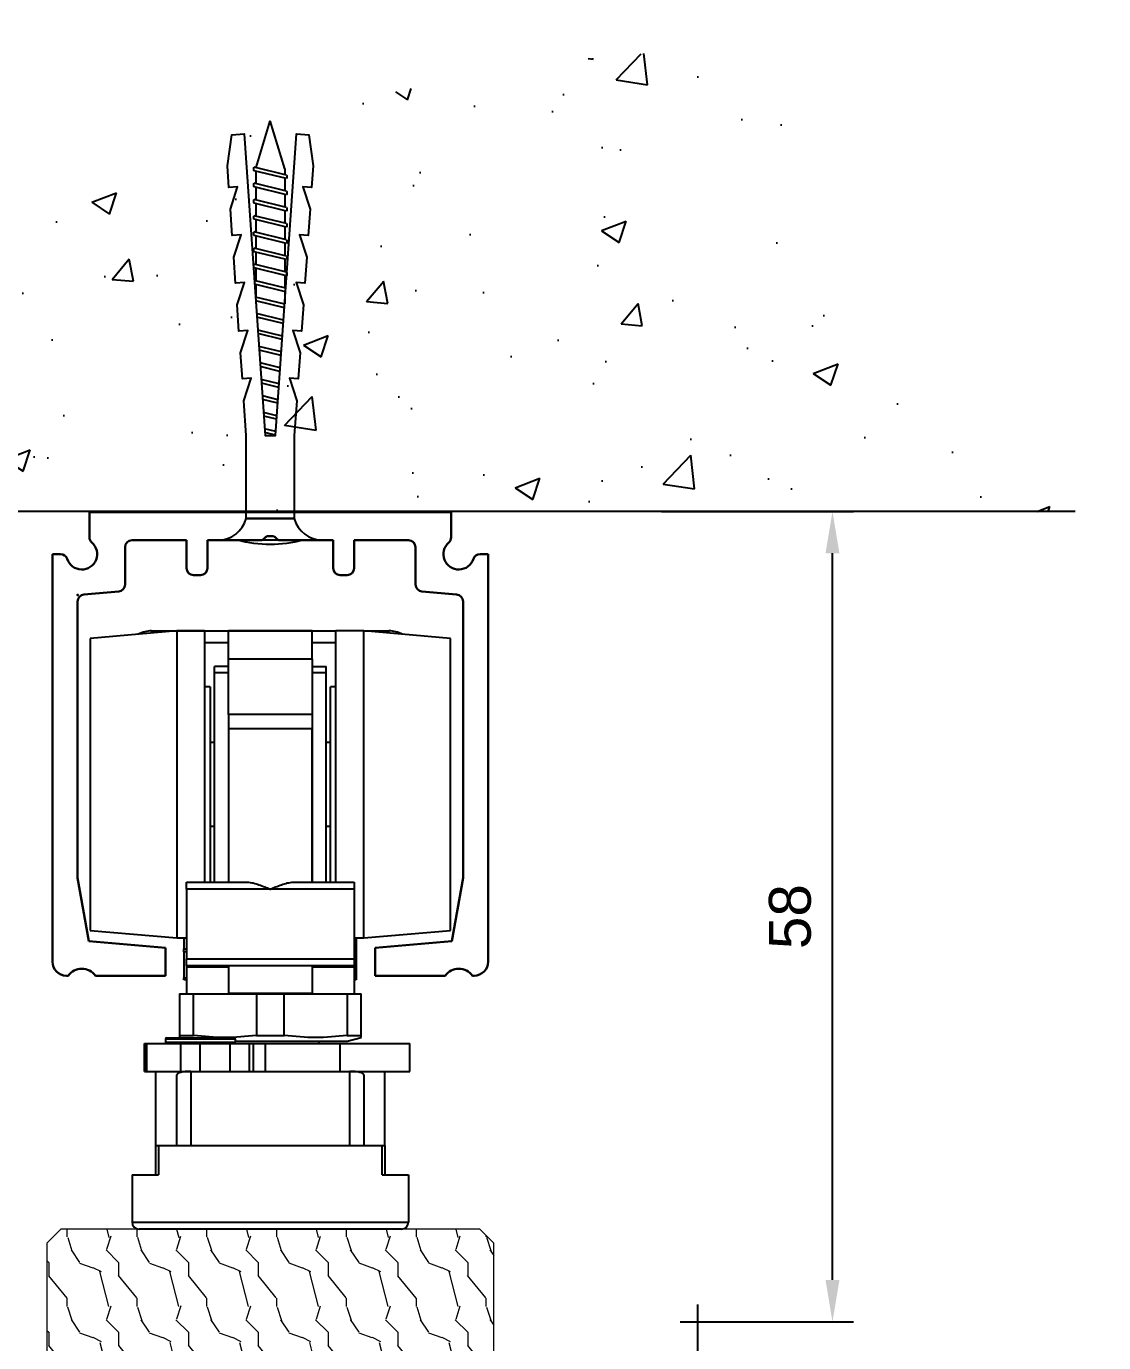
# Model space of a CAD drawing. Header units: millimetres. Extents: x 3394 to 4591, y 1370 to 2211.
# Drawn here: x 4267.2 to 4344.3, y 1728.1 to 1822.4 of the extents above; entities that cross this region are included whole.
import ezdxf

# ---------------------------------------------------------------- set-up
doc = ezdxf.new("R2010")
doc.units = ezdxf.units.MM
doc.layers.add('ALUMINIUM', color=7, linetype='Continuous', lineweight=30)
doc.layers.add('GLASS & JOINTS', color=250, linetype='Continuous', lineweight=13)
doc.layers.add('Blocchi', color=7, linetype='Continuous')
doc.layers.add('quote', color=3, linetype='Continuous')
doc.styles.get("Standard").update_dxf_attribs({"font": 'arial.ttf'})
doc.dimstyles.new('ISO-25$0', dxfattribs={"dimtxt": 3, "dimasz": 3, "dimexe": 1.5, "dimexo": 1.5, "dimgap": 1.5, "dimtad": 1, "dimtxsty": 'Standard', "dimcen": 2.5, "dimadec": 0, "dimazin": 0, "dimtfac": 1, "dimtmove": 0, "dimatfit": 3, "dimfxl": 0, "dimarcsym": 0})

# ---------------------------------------------------------------- blocks, each defined once
blk = doc.blocks.new('tassello')
at = {"color": 3}
blk.add_lwpolyline([(3, 1.570796257510665e-07), (-2.999999999999545, -1.570796257510665e-07, -0.3401220104936952), (-1.375000319165338, -1.250000071994691), (1.375000450065272, -1.249999928004968, -0.340122010493692)], format="xyb", close=True, dxfattribs=at)
blk.add_lwpolyline([(1.874999297992872, 2.706655095607857e-07, 0.1333334733354841), (-1.875004240001545, -1.267407697014278e-06)], format="xyb", dxfattribs=at)
blk.add_lwpolyline([(1.375000065449967, -1.249999928004968), (-1.374999934550033, -1.250000071994691), (-1.374999685840066, -6.000006722344892), (-1.514511788918753, -7.995129047307159), (-1.102926612364172, -9.27695898096215), (-1.601707516085298, -9.242081083864718), (-1.70634222071385, -10.73842993679193), (-1.294761733204268, -12.02024455294702), (-1.793536372447306, -11.98536659390868), (-1.898172062717549, -13.48173039186952), (-1.486591798665359, -14.76354558333946), (-1.985366228808743, -14.7286681039526), (-2.090002457646733, -16.22503195333513), (-1.678421875608365, -17.50684657795955), (-2.177196087602624, -17.47196914878975), (-2.281830814848945, -18.9683191748336), (-1.870245669293126, -20.25014801194391), (-2.369025941530708, -20.21527012404079), (-2.456223430502632, -21.46224735550584), (-2.204213907744816, -23.23412025708615), (-1.505914805239172, -23.28295007714667), (-0.2973747557671231, -6.000000015570095), (0.2973753840860809, -5.99999998442911), (1.505917743425016, -23.2829574194476), (2.20421575894261, -23.23412810191633), (2.456225848420218, -21.46224988475228), (2.369028558469836, -20.21527737595682), (1.870245568232804, -20.25015550640762), (2.281832781129651, -18.96831899841698), (2.177197890498974, -17.47196888770259), (1.678417425663156, -17.50684684156101), (2.090002603433732, -16.22501667171377), (1.985367797958588, -14.72867542913707), (1.486590100073954, -14.76355318951244), (1.898173425731329, -13.48173034501428), (1.793538127552893, -11.98537440608982), (1.294759911569599, -12.02025216773109), (1.706343255823867, -10.73842847939204), (1.601708483914081, -9.242080916134114), (1.102927072360217, -9.27695890123016), (1.514512568744976, -7.995128067538985), (1.375000314159479, -6.000006578354487)], close=True, dxfattribs=at)
at = {"color": 8}
for points in [[(0.2988003152267993, -6.020378984354466), (-0.309188176994212, -6.168948016188665)], [(0.3129558258256111, -6.222809483613332), (-0.3238356660267527, -6.378417016955609)], [(0.3767973736285057, -7.13578248027045), (-0.3898966165616002, -7.323133020414502)], [(0.3626418630296939, -6.933352481011639), (-0.3752491275290595, -7.113664519647614)], [(0.4406379214315166, -8.0487534769278), (-0.455958067096617, -8.267847523873456)], [(0.4264834108325886, -7.846325477668984), (-0.441310078063907, -8.058381023106449)], [(0.5044784692349822, -8.961725473585034), (-0.522019517631179, -9.212562027332297)], [(0.4903234586354301, -8.75929497432628), (-0.507372028599093, -9.003093526565408)], [(0.5541645064386103, -9.672266470983345), (-0.5734334791341098, -9.947808030024248)], [(0.5683200170378768, -9.874696470242156), (-0.5880809681657411, -10.15727653079125)], [(0.6321625648415647, -10.78767546689937), (-0.6541404187005355, -11.10199853425013)], [(0.6180070542422982, -10.58524496764051), (-0.6394929296684495, -10.89253003348313)], [(0.6960041126449141, -11.70065446355659), (-0.7202018692350975, -12.04672103770895)], [(0.6818491020458168, -11.49822446429778), (-0.7055543802025568, -11.83725253694195)], [(0.7598461604484328, -12.61363396021386), (-0.7862633197692048, -12.99144354116788)], [(0.7456906498491662, -12.41120346095499), (-0.7716158307371188, -12.78197454040094)], [(0.8236877082517822, -13.52661295687096), (-0.8523242703040523, -13.9361660446267)], [(0.8095321976525156, -13.32418245761221), (-0.8376772812716808, -13.72669704385987)], [(-0.8249992814326106, -13.72361754319616), (-0.8249992907649357, -13.54538754319617)], [(0.8250007460760571, -14.24900045680226), (0.8250007092347005, -13.54538745680236)], [(0.8733742454560343, -14.23716145426931), (-0.9037382318060736, -14.67141954731881)], [(-0.8249992328128428, -14.65219104319601), (-0.8249992706523699, -13.92951204319604)], [(0.8875297560553008, -14.43959195352829), (-0.9183857208381596, -14.88088854808564)], [(-0.824999184193075, -15.58076504319604), (-0.8249992220321474, -14.8580855431959)], [(0.8250007946962796, -15.17757395680212), (0.8250007568562978, -14.45488745680223)], [(0.9249978041962095, -15.35901595156633), (-0.9250121721333926, -15.81108704843257)], [(0.9249972934157995, -15.15312645156644), (-0.9249866829140956, -15.60519154843121)], [(-0.8249991355728525, -16.50933854319589), (-0.8249991734119249, -15.78665904319598)], [(0.8250008433160474, -16.10614795680215), (0.8250008054765203, -15.3834609568022)], [(0.9249988528163158, -16.28759495156623), (-0.9250111235128315, -16.73966654843241)], [(0.9249988420360751, -16.08170595156628), (-0.9249856342935345, -16.53377054843111)], [(0.8250008919358152, -17.034721456802), (0.8250008540962881, -16.31203445680205)], [(0.9250004014365913, -17.21617445156608), (-0.925009574892556, -17.66824554843231)], [(0.9249998906566361, -17.01028495156618), (-0.924984085673259, -17.46235004843106)], [(-0.82499908695263, -17.43791204319587), (-0.8249991247921571, -16.71523304319578)], [(0.8250009405560377, -17.96329495680197), (0.8250009027160559, -17.24060795680214)], [(0.9249999392764039, -17.93885695156598), (-0.9249845370532057, -18.39092204843098)], [(-0.8249990383328623, -18.36648554319584), (-0.8249990761723893, -17.64380654319586)], [(0.9250004500568139, -18.14474595156605), (-0.9250100262725027, -18.59681754843234)], [(-0.8249989897130945, -19.29505904319569), (-0.8249990275521668, -18.57238004319572)], [(0.8250009891762602, -18.89186845680194), (0.8250009513362784, -18.16918195680194)], [(0.9249999986768671, -19.07331795156608), (-0.925009977652735, -19.52538904843232)], [(0.9249994878964571, -18.86742845156607), (-0.924984488433438, -19.31949354843096)], [(-0.824998941092872, -20.22363304319572), (-0.8249989789319443, -19.50095354319581)], [(0.825001037796028, -19.8204419568018), (0.8250009999565009, -19.09775545680202)], [(0.9250000472966349, -20.00188945156594), (-0.9250099290329672, -20.45396104843223)], [(0.9249995365162249, -19.79600045156599), (-0.9249844398136702, -20.24806554843087)], [(0.8250010864157957, -20.74901595680183), (0.8250010485762687, -20.02632895680188)], [(0.9250010959167412, -20.93046095156581), (-0.9250088804128609, -21.3825325484321)], [(0.9250005851363312, -20.72457195156596), (-0.9249833911935639, -21.17663654843079)], [(-0.8249988924726495, -21.15220654319558), (-0.8249989303121765, -20.4295275431956)], [(0.8250011145178178, -21.28572095680181), (0.8250010971960364, -20.95490245680185)], [(-0.8047693819517008, -21.35314804213647), (-1.741493178997189e-06, -24.03570749999869)], [(0.8250021145177016, -21.28571295680183), (4.258507033227943e-06, -24.03570749999847)]]:
    blk.add_lwpolyline(points, dxfattribs=at)
for points in [[(-0.9249985898659361, -15.60524022148093, 0.2436589094946543), (-0.9249987084476743, -15.81112662568546)], [(0.9250002003718691, -15.35903179932541, 0.2436589233617568), (0.9250003351239684, -15.15314538471671)], [(-0.9249985412461683, -16.53381372148078, 0.2436589094946543), (-0.9249986598279065, -16.73970012568532)], [(0.9250002489916369, -16.28760529932538, 0.2436589233617568), (0.9250003837441909, -16.08171888471668)], [(0.9250002976114047, -17.21617879932523, 0.2436589233617568), (0.9250004323639587, -17.01029238471665)], [(-0.9249984926259458, -17.46238722148075, 0.2436589094946543), (-0.9249986112081388, -17.6682736256854)], [(0.9250003462316272, -18.14475229932521, 0.2436589233617568), (0.9250004809837264, -17.93886588471662)], [(-0.9249984440057233, -18.39096072148072, 0.2436589094946543), (-0.924998562588371, -18.59684712568526)], [(-0.9249983953859555, -19.31953422148069, 0.2436589094946543), (-0.9249985139676937, -19.52542062568534)], [(0.9250003948518497, -19.07332579932518, 0.2436589233617568), (0.925000529603949, -18.86743938471659)], [(-0.9249983467661878, -20.24810822148061, 0.2436589094946543), (-0.924998465347926, -20.45399462568514)], [(0.9250004434716175, -20.00189979932509, 0.2436589233617568), (0.9250005782241715, -19.7960133847165)], [(0.9250004920913852, -20.93046579932502, 0.2436589233617568), (0.9250006268439392, -20.72457938471644)], [(-0.92499829814642, -21.17667422148054, 0.2436589094946543), (-0.9249984167281582, -21.38256062568519)]]:
    blk.add_lwpolyline(points, format="xyb", dxfattribs=at)
blk = doc.blocks.new('A$C56B12101')
at = {"color": 3, "linetype": 'Continuous'}
for p, q in [((6.200000713801273, 42.86155664224304), (7.007110980339348e-08, 42.31912643510975)), ((4.400000046229252, 42.86155664224304), (6.900000456011185, 42.86155664224304)), ((4.400000046229252, 42.86155664224304), (4.400000046229252, 42.70407558281102)), ((8.200000575965532, 42.86155664224304), (6.200000713801273, 42.86155664224304)), ((6.200000713801273, 42.86155664224304), (6.200000713801273, 20.86155629579105)), ((6.900000456011185, 42.86155664224304), (17.60000044036497, 42.86155664224304)), ((8.200000575965532, 42.86155664224304), (8.200000575965532, 24.86155648578085)), ((15.90000053424228, 42.8589936425177), (9.900000482088217, 42.8589936425177)), ((9.900000482088217, 40.84105417925991), (9.900000482088217, 42.8589936425177)), ((15.90000053424228, 40.84105417925991), (15.90000053424228, 42.8589936425177)), ((19.60000030252922, 42.86155664224304), (17.60000044036497, 42.86155664224304)), ((17.60000044036497, 24.86155648578085), (17.60000044036497, 42.86155664224304)), ((25.80000094625939, 42.31912643510975), (19.60000030252922, 42.86155664224304)), ((19.60000030252922, 42.86155664224304), (21.40000097010125, 42.86155664224304)), ((19.60000030252922, 20.86155629579105), (19.60000030252922, 42.86155664224304)), ((21.40000097010125, 42.70407558281102), (21.40000097010125, 42.86155664224304)), ((7.007110980339348e-08, 42.31912643510975), (7.007110980339348e-08, 21.40398603726305)), ((9.900000482088217, 41.99948721427597), (8.200000575965532, 41.99948721427597)), ((17.60000044036497, 41.99948721427597), (15.90000053424228, 41.99948721427597)), ((25.80000094625939, 21.40398603726305), (25.80000094625939, 42.31912643510975)), ((9.900000482088217, 36.86155565876641), (9.900000482088217, 40.84105417925991)), ((15.90000053424228, 40.84105417925991), (9.900000482088217, 40.84105417925991)), ((15.90000053424228, 40.84105417925991), (15.90000053424228, 36.86155565876641)), ((9.900000482088217, 40.31208903391041), (8.900000318175444, 40.31208903391041)), ((8.900000318175444, 39.86155615050473), (8.900000318175444, 40.31208903391041)), ((9.900000482088217, 39.86155615050473), (8.900000318175444, 39.86155615050473)), ((8.900000318175444, 24.86155648578085), (8.900000318175444, 39.86155615050473)), ((15.90000053424228, 40.31208903391041), (16.90000069815505, 40.31208903391041)), ((16.90000069815505, 39.86155615050473), (15.90000053424228, 39.86155615050473)), ((16.90000069815505, 39.86155615050473), (16.90000069815505, 40.31208903391041)), ((16.90000069815505, 24.86155648578085), (16.90000069815505, 39.86155615050473)), ((8.60000036213387, 38.86155598659195), (8.200000575965532, 38.86155598659195)), ((8.60000036213387, 38.86155598659195), (8.60000036213387, 24.86155648578085)), ((17.60000044036497, 38.86155598659195), (17.20000065419663, 38.86155598659195)), ((17.20000065419663, 24.86155648578085), (17.20000065419663, 38.86155598659195)), ((15.90000053424228, 36.86155565876641), (9.900000482088217, 36.86155565876641)), ((9.900000482088217, 36.86155565876641), (9.900000482088217, 24.86155648578085)), ((15.90000053424228, 36.86155565876641), (15.90000053424228, 24.86155648578085)), ((9.900000482088217, 35.86155549485363), (9.900000482088217, 24.86155648578085)), ((9.900000482088217, 35.86155549485363), (15.90000053424228, 35.86155549485363)), ((15.90000053424228, 24.86155648578085), (15.90000053424228, 35.86155549485363)), ((8.900000318175444, 34.86155533094086), (8.60000036213387, 34.86155533094086)), ((17.20000065419663, 34.86155533094086), (16.90000069815505, 34.86155533094086)), ((8.60000036213387, 28.86155621010937), (8.900000318175444, 28.86155621010937)), ((16.90000069815505, 28.86155621010937), (17.20000065419663, 28.86155621010937)), ((6.900000456011185, 24.36155593816318), (6.900000456011185, 24.86155648578085)), ((6.900000456011185, 24.86155648578085), (11.24168811388154, 24.86155648578085)), ((14.55831290244896, 24.86155648578085), (18.90000056031931, 24.86155648578085)), ((18.90000056031931, 24.86155648578085), (18.90000056031931, 24.36155593816318)), ((12.90000050816525, 24.36155593816318), (6.900000456011185, 24.36155593816318)), ((6.900000456011185, 24.36155593816318), (6.900000456011185, 19.36155604992189)), ((18.90000056031931, 24.36155593816318), (12.90000050816525, 24.36155593816318)), ((18.90000056031931, 24.36155593816318), (18.90000056031931, 19.36155604992189)), ((7.007110980339348e-08, 21.40398603726305), (6.200000713801273, 20.86155629579105)), ((6.200000713801273, 20.86155629579105), (6.900000456011185, 20.86155629579105)), ((6.700000330096373, 20.86155629579105), (6.700000330096373, 20.08384397115685)), ((18.90000056031931, 20.86155629579105), (19.60000030252922, 20.86155629579105)), ((19.05000030550946, 20.86155629579105), (19.05000030550946, 20.08384397115685)), ((19.60000030252922, 20.86155629579105), (25.80000094625939, 21.40398603726305)), ((6.700000330096373, 20.08384397115685), (6.900000456011185, 20.08384397115685)), ((6.700000330096373, 19.86155613187827), (6.700000330096373, 20.08384397115685)), ((6.900000456011185, 19.86155613187827), (6.700000330096373, 19.86155613187827)), ((6.700000330096373, 19.86155613187827), (6.700000330096373, 18.01155613131948)), ((18.90000056031931, 20.08384397115685), (19.05000030550946, 20.08384397115685)), ((19.05000030550946, 19.86155613187827), (18.90000056031931, 19.86155613187827)), ((19.05000030550946, 20.08384397115685), (19.05000030550946, 19.86155613187827)), ((19.05000030550946, 19.86155613187827), (19.05000030550946, 18.01155613131948)), ((6.900000456011185, 18.86155620079614), (6.900000456011185, 19.36155604992189)), ((6.900000456011185, 19.36155604992189), (18.90000056031931, 19.36155604992189)), ((18.90000056031931, 19.36155604992189), (18.90000056031931, 18.86155620079614)), ((6.700000330096373, 18.01155613131948), (6.900000456011185, 18.01155613131948)), ((6.700000330096373, 17.86155615329869), (6.700000330096373, 18.01155613131948)), ((18.90000056031931, 18.86155620079614), (6.900000456011185, 18.86155620079614)), ((6.900000456011185, 18.86155620079614), (6.900000456011185, 18.79488945335277)), ((6.900000456011185, 18.79488945335277), (6.900000456011185, 16.86155610580136)), ((6.900000456011185, 18.79488945335277), (9.900000482088217, 18.79488945335277)), ((9.900000482088217, 18.86155620079614), (9.900000482088217, 16.87023295537608)), ((15.90000053424228, 18.86155620079614), (15.90000053424228, 16.87023295537608)), ((15.90000053424228, 18.79488945335277), (18.90000056031931, 18.79488945335277)), ((18.90000056031931, 18.86155620079614), (18.90000056031931, 18.79488945335277)), ((18.90000056031931, 18.79488945335277), (18.90000056031931, 16.86155610580136)), ((18.90000056031931, 18.01155613131948), (19.05000030550946, 18.01155613131948)), ((19.05000030550946, 18.01155613131948), (19.05000030550946, 17.86155615329869)), ((6.900000456011185, 17.86155615329869), (6.700000330096373, 17.86155615329869)), ((19.05000030550946, 17.86155615329869), (18.90000056031931, 17.86155615329869)), ((6.400000374054798, 16.86155610580136), (6.400000374054798, 13.86347995933272)), ((6.400000374054798, 16.86155610580136), (6.900000456011185, 16.86155610580136)), ((6.900000456011185, 16.86155610580136), (18.90000056031931, 16.86155610580136)), ((7.400000537967571, 13.86347995933272), (7.400000537967571, 16.86155610580136)), ((15.90000053424228, 16.87023295537608), (9.900000482088217, 16.87023295537608)), ((11.9000004606678, 16.86155610580136), (11.9000004606678, 13.86347995933272)), ((13.9000005556627, 13.86347995933272), (13.9000005556627, 16.86155610580136)), ((18.40000047836293, 16.86155610580136), (18.40000047836293, 13.86347995933272)), ((18.90000056031931, 16.86155610580136), (19.4000006422757, 16.86155610580136)), ((19.4000006422757, 13.86347995933272), (19.4000006422757, 16.86155610580136)), ((3.90000089559544, 11.30000037003435), (3.90000089559544, 13.30000023219861)), ((3.90000089559544, 13.30000023219861), (3.918911400473007, 13.30000023219861)), ((3.918911400473007, 13.30000023219861), (3.918911400473007, 11.30000037003435)), ((3.918911400473007, 13.30000023219861), (4.052885878121742, 13.30000023219861)), ((4.052885878121742, 11.30000037003435), (4.052885878121742, 13.30000023219861)), ((4.052885878121742, 13.30000023219861), (6.502886372840294, 13.30000023219861)), ((5.400000675803312, 13.60000018824019), (5.400000675803312, 13.40000006232538)), ((10.4000005640446, 13.60000018824019), (5.400000675803312, 13.60000018824019)), ((5.400000675803312, 13.40000006232538), (8.81629025120128, 13.40000006232538)), ((5.500000505930075, 13.70000025119759), (10.3000005010872, 13.70000025119759)), ((6.399829010701069, 13.72955111649014), (6.510115298664459, 13.70000025119759)), ((6.400000374054798, 13.86347995933272), (7.400000537967571, 13.86347995933272)), ((6.502886372840294, 11.30000037003435), (6.502886372840294, 13.30000023219861)), ((6.502886372840294, 13.30000023219861), (7.868911675399431, 13.30000023219861)), ((7.868911675399431, 11.30000037003435), (7.868911675399431, 13.30000023219861)), ((7.868911675399431, 13.30000023219861), (10.0339751925676, 13.30000023219861)), ((8.81629025120128, 13.40000006232538), (10.4000005640446, 13.40000006232538)), ((10.0339751925676, 11.30000037003435), (10.0339751925676, 13.30000023219861)), ((10.0339751925676, 13.30000023219861), (11.40000049512673, 13.30000023219861)), ((10.4000005640446, 13.40000006232538), (10.4000005640446, 13.60000018824019)), ((10.4000005640446, 13.46155606072523), (18.40000047836293, 13.46155606072523)), ((11.40000049512673, 11.30000037003435), (11.40000049512673, 13.30000023219861)), ((11.40000049512673, 13.30000023219861), (11.69422916158874, 13.30000023219861)), ((11.69422916158874, 11.30000037003435), (11.69422916158874, 13.30000023219861)), ((11.69422916158874, 13.30000023219861), (12.56025455681447, 13.30000023219861)), ((11.9000004606678, 13.86347995933272), (13.9000005556627, 13.86347995933272)), ((12.56025455681447, 11.30000037003435), (12.56025455681447, 13.30000023219861)), ((12.56025455681447, 13.30000023219861), (17.90000039640654, 13.30000023219861)), ((16.40000061619867, 13.30000023219861), (16.40000061619867, 13.46155606072523)), ((17.90000039640654, 11.30000037003435), (17.90000039640654, 13.30000023219861)), ((17.90000039640654, 13.30000023219861), (22.90000028464783, 13.30000023219861)), ((18.40000047836293, 13.86347995933272), (19.4000006422757, 13.86347995933272)), ((18.40000047836293, 13.46155606072523), (19.40017200562943, 13.72955111649014)), ((19.4000006422757, 13.73019070226826), (19.4000006422757, 13.86347995933272)), ((22.90000028464783, 11.30000037003435), (22.90000028464783, 13.30000023219861)), ((3.90000089559544, 11.30000037003435), (3.918911400473007, 11.30000037003435)), ((3.918911400473007, 11.30000037003435), (4.052885878121742, 11.30000037003435)), ((4.052885878121742, 11.30000037003435), (4.700000467932114, 11.30000037003435)), ((4.700000467932114, 11.30000037003435), (7.200000412052759, 11.30000037003435)), ((4.700000467932114, 6.000000060090201), (4.700000467932114, 11.30000037003435)), ((6.200000713801273, 6.000000060090201), (6.200000713801273, 11.06652012888469)), ((7.200000412052759, 11.30000037003435), (18.60000060427774, 11.30000037003435)), ((7.200000412052759, 11.30000037003435), (7.200000412052759, 6.000000060090201)), ((18.60000060427774, 11.30000037003435), (21.10000054839838, 11.30000037003435)), ((18.60000060427774, 6.000000060090201), (18.60000060427774, 11.30000037003435)), ((19.60000030252922, 11.06652012888469), (19.60000030252922, 6.000000060090201)), ((21.10000054839838, 11.30000037003435), (22.90000028464783, 11.30000037003435)), ((21.10000054839838, 6.000000060090201), (21.10000054839838, 11.30000037003435)), ((4.700000467932114, 3.899999902137893), (4.700000467932114, 6.000000060090201)), ((4.700000467932114, 6.000000060090201), (4.891011934018024, 6.000000060090201)), ((4.891011934018024, 6.000000060090201), (4.891011934018024, 3.899999902137893)), ((4.891011934018024, 6.000000060090201), (20.90898908231247, 6.000000060090201)), ((20.90898908231247, 3.899999902137893), (20.90898908231247, 6.000000060090201)), ((20.90898908231247, 6.000000060090201), (21.10000054839838, 6.000000060090201)), ((21.10000054839838, 6.000000060090201), (21.10000054839838, 3.899999902137893)), ((3.000000561809429, 3.899999902137893), (3.000000561809429, 0.5000010212150983)), ((3.000000561809429, 3.899999902137893), (4.891011934018024, 3.899999902137893)), ((20.90898908231247, 3.899999902137893), (22.80000045452107, 3.899999902137893)), ((22.80000045452107, 3.899999902137893), (22.80000045452107, 0.5000010212150983)), ((3.000000561809429, 0.5000010212150983), (22.80000045452107, 0.5000010212150983)), ((22.30000037256468, 7.93613708083285e-09), (3.500000643765816, 7.93613708083285e-09))]:
    blk.add_line(p, q, dxfattribs=at)
for centre, radius, start, end in [((4.400000508165249, 40.86155610580113), 2.000000000000014, 90, 118.4000138591211), ((21.40000050816525, 40.86155610580113), 2, 61.59998614087893, 90), ((5.500000508165613, 13.60000016908452), 0.09999999999999432, 90.00000000010422, 180), ((5.500000508165613, 13.40000016908459), 0.09999999999999432, 180, 269.9999999998957), ((10.30000050816489, 13.60000016908452), 0.09999999999999432, 0, 89.99999999989578), ((10.30000050816489, 13.40000016908459), 0.09999999999999432, 270.0000000001042, 0), ((3.500000508165613, 0.5000001690846148), 0.5, 180, 270), ((22.30000050816489, 0.5000001690846148), 0.5, 270, 0)]:
    blk.add_arc(centre, radius, start, end, dxfattribs=at)
for centre, start_param, end_param in [((7.200000508164521, 11.06651999287317), 1.570796326794897, 3.141592653589793), ((18.60000050816598, 11.06651999287317), 0, 1.570796326794897)]:
    blk.add_ellipse(centre, major_axis=(1, 0), ratio=0.2334801762114864, start_param=start_param, end_param=end_param, dxfattribs=at)
for points, knots in [([(11.24168811388154, 24.86155648578085), (11.38681013712448, 24.84717013733155), (11.66148441792757, 24.81994091446506), (12.09310641332559, 24.67856176133103), (12.49747933546132, 24.52613725971582), (12.76872969060787, 24.41514937335489), (12.8966199225415, 24.362936116941), (12.90000050816525, 24.36155593816318)], [0, 0, 0, 0, 0.2755448831301887, 0.5215272700311997, 0.7741427636547235, 0.9940298041947001, 1, 1, 1, 1]), ([(12.90000050816525, 24.36155593816318), (12.90338109263575, 24.36293611591441), (13.03127128095366, 24.41514933349004), (13.2990047889507, 24.52470316421443), (13.70336258627503, 24.67726854791181), (14.13523549396814, 24.81955085081927), (14.41318852867334, 24.84714767702224), (14.55831290244896, 24.86155648578085)], [0, 0, 0, 0, 0.005970224383552751, 0.2258583174832172, 0.4722533432124102, 0.7244537978860484, 0.9999999999999999, 0.9999999999999999, 0.9999999999999999, 0.9999999999999999]), ([(6.400000374054798, 13.86347995933272), (6.400000374054798, 13.77462413754483), (6.400000374054798, 13.68531143704331), (6.400000374054798, 13.7299622910275), (6.400000374054798, 13.73019070226826)], [0, 0, 0, 0, 0.9948845045419004, 1, 1, 1, 1]), ([(11.9000004606678, 13.86347995933272), (11.15385171231355, 13.7967217090179), (9.653882409602375, 13.66251880859693), (8.153851868250058, 13.79626488798226), (7.400000537967571, 13.86347995933272)], [0, 0, 0, 0, 0.4974426789980176, 1, 1, 1, 1]), ([(18.40000047836293, 13.86347995933272), (17.65385168636385, 13.79672170730714), (16.1538823542669, 13.66251880866776), (14.65385184220031, 13.79626488972849), (13.9000005556627, 13.86347995933272)], [0, 0, 0, 0, 0.4974426983491131, 1, 1, 1, 1])]:
    blk.add_open_spline(points, degree=3, knots=knots, dxfattribs=at)
blk = doc.blocks.new('*D80')
at = {"layer": 'Defpoints', "color": 0, "transparency": 16777216}
for p in [(4311.148637448709, 1787.686781426869), (4324.89491971082, 1787.686781426869), (4312.488637448672, 1729.627350973308)]:
    blk.add_point(p, dxfattribs=at)
at = {"layer": 'quote', "color": 0, "lineweight": -2, "transparency": 16777216}
for p, q in [((4312.648637448709, 1787.686781426869), (4326.39491971082, 1787.686781426869)), ((4324.89491971082, 1732.627350973308), (4324.89491971082, 1784.686781426869)), ((4313.988637448672, 1729.627350973308), (4326.39491971082, 1729.627350973308))]:
    blk.add_line(p, q, dxfattribs=at)
at = {"layer": 'quote', "color": 0, "transparency": 16777216}
for points in [[(4324.39491971082, 1784.686781426869), (4325.39491971082, 1784.686781426869), (4324.89491971082, 1787.686781426869)], [(4324.39491971082, 1732.627350973308), (4325.39491971082, 1732.627350973308), (4324.89491971082, 1729.627350973308)]]:
    blk.add_solid(points, dxfattribs=at)
at = {"layer": 'quote', "color": 0, "transparency": 16777216, "insert": (4321.863200747654, 1758.657066200087), "char_height": 3, "attachment_point": 5, "rotation": 90}
blk.add_mtext('58', dxfattribs=at)
blk = doc.blocks.new('*D81')
at = {"layer": 'Defpoints', "color": 0, "transparency": 16777216}
for p in [(4265.038637448706, 1734.186781426869), (4315.23863744867, 1732.377350973307), (4265.038637448706, 1722.42856108287)]:
    blk.add_point(p, dxfattribs=at)
at = {"layer": 'quote', "color": 0, "lineweight": -2, "transparency": 16777216}
for p, q in [((4265.038637448706, 1732.686781426869), (4265.038637448706, 1720.92856108287)), ((4315.23863744867, 1730.877350973307), (4315.23863744867, 1720.92856108287)), ((4312.23863744867, 1722.42856108287), (4268.038637448706, 1722.42856108287))]:
    blk.add_line(p, q, dxfattribs=at)
at = {"layer": 'quote', "color": 0, "transparency": 16777216}
for points in [[(4268.038637448706, 1722.92856108287), (4268.038637448706, 1721.92856108287), (4265.038637448706, 1722.42856108287)], [(4312.23863744867, 1722.92856108287), (4312.23863744867, 1721.92856108287), (4315.23863744867, 1722.42856108287)]]:
    blk.add_solid(points, dxfattribs=at)
at = {"layer": 'quote', "color": 0, "transparency": 16777216, "insert": (4305.957526168027, 1725.460280046035), "char_height": 3, "attachment_point": 5}
blk.add_mtext('50', dxfattribs=at)

msp = doc.modelspace()

# ---------------------------------------------------------------- hatches: boundary and pattern name
h = msp.add_hatch()
h.set_pattern_fill('AR-CONC', color=256, scale=0.1)
h.set_pattern_definition([(49.99999999999999, (1766.632297357685, 331.8451567525804), (18.2184668996004, -1.593908553890309), [1.905, -20.955]), (355, (1766.632297357685, 331.8451567525804), (-3.524342142496934, 19.10568452390352), [1.524, -16.764058417]), (100.4514447, (1768.150498057684, 331.7123314025803), (14.69412470903533, 17.51177519121951), [1.61900088, -17.80902445999999]), (46.18420000000001, (1766.632297357685, 336.9251567525803), (27.10790408921299, -4.204232793272715), [2.8575, -31.4325]), (96.63555760999992, (1768.891287357684, 336.5748067525803), (23.7404134051503, 24.74261245977215), [2.428502314, -26.713560816]), (351.1841511700001, (1766.632297357685, 336.9251567525803), (23.74041340649771, 24.74261245855327), [2.285996707, -25.145973192]), (21, (1769.172297357685, 335.6551567525803), (15.16143912691325, -10.22651981870876), [1.905, -20.955]), (326.0000000000001, (1769.172297357685, 335.6551567525803), (6.180202834764708, 18.41879661223193), [1.524, -16.764]), (71.45144499999999, (1770.435750617684, 334.8029467625804), (21.34164192787162, 8.192276888590525), [1.61900088, -17.80899376]), (37.50000000000001, (1766.632297357685, 331.8451567525804), (0.3088603250591817, 8.455503887315311), [0, -16.5608, 0, -17.018, 0, -16.8275]), (7.499999999999999, (1766.632297357685, 331.8451567525804), (6.681966251030575, 10.01805748181195), [0, -9.7028, 0, -16.1798, 0, -6.413500000000001]), (327.5, (1760.968097357685, 331.8451567525804), (13.55905951668714, -0.5728743992673444), [0, -6.350000000000001, 0, -19.812, 0, -26.289]), (317.5, (1758.428097357685, 331.8451567525804), (14.81291813860181, 2.542649103333303), [0, -8.255, 0, -13.1572, 0, -18.669])])
edge = h.paths.add_edge_path()
edge.add_spline(control_points=[(4251.34177995589, 1807.773894058851), (4263.785969345992, 1810.10272973437), (4344.315430569804, 1834.048569350723), (4312.348714610116, 1803.282661512365), (4342.28102345021, 1787.686781426905)], knot_values=[66.53022502847658, 66.53022502847658, 66.53022502847658, 66.53022502847658, 101.7331283045513, 137.9242458882811, 137.9242458882811, 137.9242458882811, 137.9242458882811], degree=3, periodic=0)
edge.add_line((4342.28102345021, 1787.686781426905), (4251.34177995589, 1787.686781426905))
edge.add_line((4251.34177995589, 1787.686781426905), (4251.34177995589, 1807.773894058851))
edge = h.paths.add_edge_path()
edge.add_spline(control_points=[(4197.333351487147, 1787.686781426905), (4207.457030940479, 1802.199143531376), (4215.235501177713, 1828.246526902227), (4237.769261403166, 1806.661728184403), (4249.324391362607, 1807.396355082213), (4251.34177995589, 1807.773894058851)], knot_values=[0, 0, 0, 0, 33.88785283328875, 60.82330967277503, 66.53022502847658, 66.53022502847658, 66.53022502847658, 66.53022502847658], degree=3, periodic=0)
edge.add_line((4251.34177995589, 1807.773894058851), (4251.34177995589, 1787.686781426905))
edge.add_line((4251.34177995589, 1787.686781426905), (4197.333351487147, 1787.686781426905))
at = {"layer": 'GLASS & JOINTS'}
h = msp.add_hatch(dxfattribs=at)
h.set_pattern_fill('LEGNO5', color=44, scale=5, angle=-1.272221872585407e-14, pattern_type=2)
h.set_pattern_definition([(333.4349, (11.8931380903648, 323.4945047449407), (-4.999995789704538, 5.000006546981904), [0.67082, -10.50952]), (284.5742, (12.49313809036425, 323.1945047449396), (-34.99996445837366, 135.0000110432647), [2.583119999999999, -255.7287099999999]), (252.4744, (13.1431380903648, 325.6945047449396), (-25.00004134156068, -79.99998456358794), [0.996245, -98.62805]), (314.9999999999999, (12.84313809036462, 324.7445047449407), (5.00000154724476, -2.334870202738178e-15), [1.27279, -5.798274999999999]), (270, (13.74313809036425, 323.8445047449393), (4.999999999999998, -5.000000000000002), [0.95, -4.050000000000001]), (309.0939, (13.74313809036425, 322.8945047449404), (45.00004015692492, -54.99996955040039), [2.061554999999992, -101.0160899999997]), (270, (15.04313809036444, 321.29450474494), (4.999999999999998, -5.000000000000002), [0.6, -4.4]), (287.5256, (15.04313809036444, 325.6945047449396), (-25.00004134156061, 79.99998456358794), [0.9962449999999982, -98.62804999999976]), (303.6901, (15.34313809036462, 324.7445047449407), (-5.000006672535951, 9.999997788855804), [1.081665, -16.94609]), (339.7751, (15.94313809036498, 323.8445047449393), (54.99998632167109, -20.00004167798889), [1.012425, -100.22986])])
h.paths.add_polyline_path([(4300.638637448688, 1735.268357338725), (4299.638637448688, 1736.268357338725), (4269.638637448688, 1736.268357338725), (4268.638637448688, 1735.268357338725), (4268.638637448688, 1633.351160493553), (4270.370629068653, 1629.952154874597), (4299.370629068653, 1636.820848423233), (4300.620629068653, 1633.386501648915), (4300.638637448688, 1633.386501648915)])

# ---------------------------------------------------------------- linework, layer by layer
msp.add_line((4342.28102345021, 1787.686781426905), (4197.333351487147, 1787.686781426905))
at = {"layer": 'ALUMINIUM'}
for p, q in [((4271.688637448688, 1787.627350973306), (4271.688637448688, 1785.834620620071)), ((4297.588637448687, 1787.627350973306), (4271.688637448688, 1787.627350973306)), ((4297.588637448687, 1785.834620620071), (4297.588637448687, 1787.627350973306)), ((4274.738637448687, 1785.627350973306), (4278.638637448686, 1785.627350973306)), ((4278.638637448686, 1785.627350973306), (4278.638637448686, 1783.627350973306)), ((4280.138637448686, 1785.627350973306), (4283.964373379975, 1785.627350973306)), ((4280.138637448686, 1783.627350973306), (4280.138637448686, 1785.627350973306)), ((4284.176505414331, 1785.71521893895), (4284.300769483043, 1785.839483007662)), ((4284.512901517399, 1785.927350973306), (4284.764373379975, 1785.927350973306)), ((4284.976505414331, 1785.839483007662), (4285.100769483042, 1785.71521893895)), ((4285.312901517398, 1785.627350973306), (4289.138637448686, 1785.627350973306)), ((4289.138637448686, 1785.627350973306), (4289.138637448686, 1783.627350973306)), ((4290.638637448686, 1785.627350973306), (4294.538637448687, 1785.627350973306)), ((4290.638637448686, 1783.627350973306), (4290.638637448686, 1785.627350973306)), ((4269.038637448687, 1784.627350973306), (4269.038637448687, 1755.427350973306)), ((4269.61876903333, 1784.627350973306), (4269.038637448687, 1784.627350973306)), ((4274.238637448687, 1782.44565388837), (4274.238637448687, 1785.127350973306)), ((4295.038637448687, 1785.127350973306), (4295.038637448687, 1782.44565388837)), ((4300.238637448687, 1784.627350973306), (4299.658505864044, 1784.627350973306)), ((4300.238637448687, 1755.427350973307), (4300.238637448687, 1784.627350973306)), ((4279.138637448686, 1783.127350973306), (4279.638637448686, 1783.127350973306)), ((4289.638637448686, 1783.127350973306), (4290.138637448686, 1783.127350973306)), ((4271.295059577313, 1781.72995860741), (4273.78221532006, 1781.947556539324)), ((4295.495059577313, 1781.947556539324), (4297.98221532006, 1781.72995860741)), ((4270.838637448687, 1761.445564078393), (4270.838637448687, 1781.231861258364)), ((4298.438637448688, 1781.231861258364), (4298.438637448688, 1761.445564078393)), ((4271.638637448686, 1756.908538622699), (4270.838637448687, 1761.445564078393)), ((4298.438637448688, 1761.445564078393), (4297.638637448686, 1756.908538622699)), ((4277.138637448686, 1756.427350973306), (4271.638637448686, 1756.908538622699)), ((4277.138637448686, 1754.427350973306), (4277.138637448686, 1756.427350973306)), ((4297.638637448686, 1756.908538622699), (4292.138637448687, 1756.427350973306)), ((4292.138637448687, 1756.427350973306), (4292.138637448687, 1754.427350973307)), ((4270.038637448687, 1754.427350973306), (4270.163958014205, 1754.427350973306)), ((4272.113316883167, 1754.427350973306), (4277.138637448686, 1754.427350973306)), ((4292.138637448687, 1754.427350973307), (4297.163958014205, 1754.427350973307)), ((4299.113316883167, 1754.427350973307), (4299.238637448687, 1754.427350973307))]:
    msp.add_line(p, q, dxfattribs=at)
for centre, radius, start, end in [((4271.138637448686, 1784.627350973306), 1.099999999999828, 198.209956864285, 48.98550033426733), ((4272.188637448688, 1785.834620620071), 0.5000000000000122, 180, 228.9855003342716), ((4274.738637448687, 1785.127350973306), 0.5, 90, 180), ((4283.964373379975, 1785.927350973306), 0.2999999999999972, 270, 315.0000000000095), ((4284.512901517399, 1785.627350973306), 0.2999999999999972, 90, 135.0000000000096), ((4284.764373379975, 1785.627350973306), 0.2999999999999972, 44.99999999999039, 90), ((4285.312901517398, 1785.927350973306), 0.2999999999999972, 225.0000000000226, 270), ((4294.538637448687, 1785.127350973306), 0.5, 0, 90), ((4298.138637448686, 1784.627350973306), 1.099999999999841, 131.0144996657327, 341.7900431357149), ((4297.088637448687, 1785.834620620071), 0.5, 311.0144996657284, 0), ((4269.61876903333, 1784.127350973306), 0.5, 18.20995686428511, 90), ((4299.658505864044, 1784.127350973306), 0.5, 90, 161.7900431357149), ((4279.138637448686, 1783.627350973306), 0.5000000000000071, 180, 270), ((4279.638637448686, 1783.627350973306), 0.5, 270, 0), ((4289.638637448686, 1783.627350973306), 0.5, 180, 270), ((4290.138637448686, 1783.627350973306), 0.5, 270, 0), ((4273.738637448687, 1782.44565388837), 0.5, 274.9999999999998, 0), ((4295.538637448687, 1782.44565388837), 0.5, 180, 265.0000000000002), ((4271.338637448687, 1781.231861258364), 0.500000000000005, 94.9999999999998, 180), ((4297.938637448688, 1781.231861258364), 0.5000000000000038, 0, 85.00000000000021), ((4270.038637448687, 1755.427350973306), 1, 180, 270), ((4299.238637448687, 1755.427350973307), 1, 270, 0), ((4271.138637448686, 1753.727350973307), 1.199999999999994, 35.68533471264038, 144.3146652873596), ((4298.138637448686, 1753.727350973307), 1.200000000000019, 35.68533471264038, 144.3146652873596)]:
    msp.add_arc(centre, radius, start, end, dxfattribs=at)
msp.add_point((4270.838637448687, 1781.690026845373), dxfattribs=at)
at = {"layer": 'GLASS & JOINTS', "color": 44}
msp.add_lwpolyline([(4300.638637448688, 1633.386501648915), (4300.638637448688, 1735.268357338725), (4299.638637448688, 1736.268357338725), (4269.638637448688, 1736.268357338725), (4268.638637448688, 1735.268357338725), (4268.638637448688, 1633.386501648915)], dxfattribs=at)

# ---------------------------------------------------------------- block references
at = {"color": 3}
msp.add_blockref('A$C56B12101', (4271.738636940523, 1736.268357330789), dxfattribs=at)
at = {"layer": 'Blocchi', "xscale": -1.25, "yscale": 1.25, "zscale": 1.25, "rotation": 180}
msp.add_blockref('tassello', (4284.638637448686, 1785.627350973306), dxfattribs=at)

# ---------------------------------------------------------------- dimensions: what is measured, and where the dimension line sits
at = {"layer": 'quote'}
dim = msp.add_linear_dim(base=(4324.89491971082, 1787.686781426869), p1=(4312.48863744867, 1729.627350973307), p2=(4311.148637448707, 1787.686781426868), angle=90, text='58', dimstyle='ISO-25$0', dxfattribs=at)
dim.commit()
dim.dimension.update_dxf_attribs({"geometry": '*D80', "text_midpoint": (4321.863200747654, 1758.657066200087)})
dim = msp.add_linear_dim(base=(4265.038637448706, 1722.42856108287), p1=(4315.23863744867, 1732.377350973307), p2=(4265.038637448706, 1734.186781426869), text='50', dimstyle='ISO-25$0', dxfattribs=at)
dim.commit()
dim.dimension.update_dxf_attribs({"geometry": '*D81', "text_midpoint": (4305.957526168027, 1722.42856108287), "dimtype": 160})

doc.saveas('drawing.dxf')
